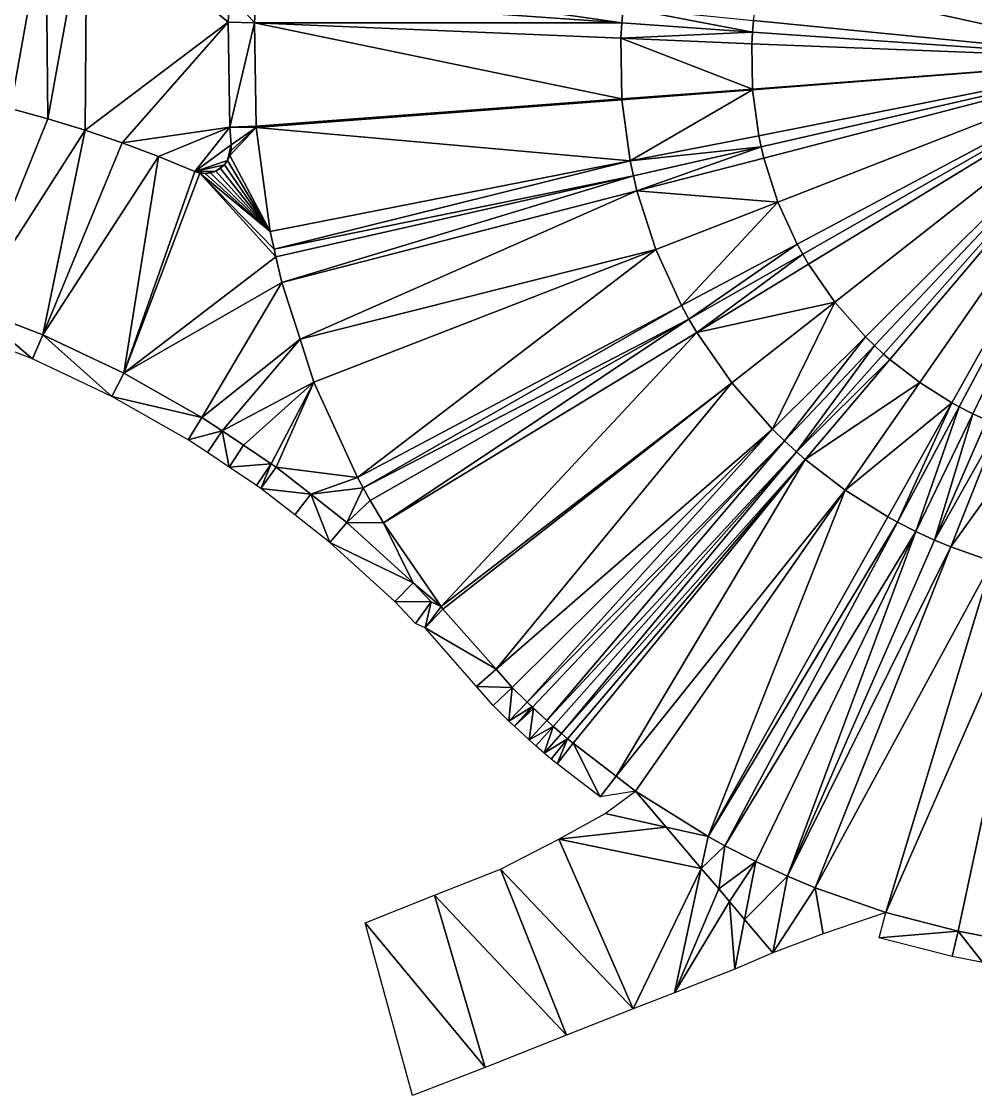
# Model space of a CAD drawing. Header units: millimetres. Extents: x 236046 to 236475, y 140480 to 140633.
# Drawn here: x 236339.09 to 236357.3, y 140512.56 to 140533.06 of the extents above; entities that cross this region are included whole.
import ezdxf

# ---------------------------------------------------------------- set-up
doc = ezdxf.new("R2010")
doc.units = ezdxf.units.MM
doc.layers.add('pas de calque', color=7, linetype='Continuous')

msp = doc.modelspace()

# ---------------------------------------------------------------- linework, layer by layer
at = {"layer": 'pas de calque'}
for points in [[(236360.522, 140532.347, 79.63), (236357.125, 140539.011, 77.072), (236357.933, 140539.363, 77.123), (236360.522, 140532.347, 79.63)], [(236357.125, 140539.011, 77.072), (236360.522, 140532.347, 79.63), (236356.363, 140538.566, 77.034), (236357.125, 140539.011, 77.072)], [(236356.363, 140538.566, 77.034), (236360.522, 140532.347, 79.63), (236355.863, 140538.202, 77.016), (236356.363, 140538.566, 77.034)], [(236360.522, 140532.347, 79.63), (236355.395, 140537.799, 77.004), (236355.863, 140538.202, 77.016), (236360.522, 140532.347, 79.63)], [(236354.788, 140537.16, 76.998), (236355.395, 140537.799, 77.004), (236360.522, 140532.347, 79.63), (236354.788, 140537.16, 76.998)], [(236354.788, 140537.16, 76.998), (236360.522, 140532.347, 79.63), (236354.36, 140536.6, 77.003), (236354.788, 140537.16, 76.998)], [(236353.985, 140536.003, 77.017), (236354.36, 140536.6, 77.003), (236360.522, 140532.347, 79.63), (236353.985, 140536.003, 77.017)], [(236353.985, 140536.003, 77.017), (236360.522, 140532.347, 79.63), (236353.599, 140535.21, 77.046), (236353.985, 140536.003, 77.017)], [(236340.335, 140535.317, 76.674), (236339.596, 140531.207, 76.789), (236339.554, 140535.184, 76.644), (236340.335, 140535.317, 76.674)], [(236340.307, 140530.987, 76.83), (236339.596, 140531.207, 76.789), (236340.335, 140535.317, 76.674), (236340.307, 140530.987, 76.83)], [(236340.307, 140530.987, 76.83), (236340.335, 140535.317, 76.674), (236343.037, 140533.048, 76.883), (236340.307, 140530.987, 76.83)], [(236343.037, 140533.048, 76.883), (236340.335, 140535.317, 76.674), (236343.066, 140533.572, 76.864), (236343.037, 140533.048, 76.883)], [(236360.522, 140532.347, 79.63), (236353.517, 140535.005, 77.055), (236353.599, 140535.21, 77.046), (236360.522, 140532.347, 79.63)], [(236338.879, 140531.405, 76.748), (236338.769, 140535.087, 76.612), (236339.554, 140535.184, 76.644), (236338.879, 140531.405, 76.748)], [(236339.596, 140531.207, 76.789), (236338.879, 140531.405, 76.748), (236339.554, 140535.184, 76.644), (236339.596, 140531.207, 76.789)], [(236353.517, 140535.005, 77.055), (236360.522, 140532.347, 79.63), (236353.441, 140534.798, 77.065), (236353.517, 140535.005, 77.055)], [(236353.441, 140534.798, 77.065), (236360.522, 140532.347, 79.63), (236353.2, 140533.95, 77.114), (236353.441, 140534.798, 77.065)], [(236350.547, 140533.038, 77.039), (236343.565, 140533.537, 76.864), (236343.608, 140534.035, 76.846), (236350.547, 140533.038, 77.039)], [(236350.547, 140533.038, 77.039), (236343.608, 140534.035, 76.846), (236350.573, 140533.331, 77.021), (236350.547, 140533.038, 77.039)], [(236360.522, 140532.347, 79.63), (236353.06, 140533.08, 77.176), (236353.2, 140533.95, 77.114), (236360.522, 140532.347, 79.63)], [(236343.066, 140533.572, 76.864), (236343.537, 140533.038, 76.882), (236343.037, 140533.048, 76.883), (236343.066, 140533.572, 76.864)], [(236343.066, 140533.572, 76.864), (236343.565, 140533.537, 76.864), (236343.537, 140533.038, 76.882), (236343.066, 140533.572, 76.864)], [(236350.547, 140533.038, 77.039), (236343.537, 140533.038, 76.882), (236343.565, 140533.537, 76.864), (236350.547, 140533.038, 77.039)], [(236350.547, 140533.038, 77.039), (236350.573, 140533.331, 77.021), (236353.041, 140532.86, 77.194), (236350.547, 140533.038, 77.039)], [(236353.06, 140533.08, 77.176), (236353.041, 140532.86, 77.194), (236350.573, 140533.331, 77.021), (236353.06, 140533.08, 77.176)], [(236341.011, 140530.746, 76.872), (236340.307, 140530.987, 76.83), (236343.037, 140533.048, 76.883), (236341.011, 140530.746, 76.872)], [(236341.011, 140530.746, 76.872), (236343.037, 140533.048, 76.883), (236343.064, 140531.044, 76.964), (236341.011, 140530.746, 76.872)], [(236343.064, 140531.044, 76.964), (236343.037, 140533.048, 76.883), (236343.537, 140533.038, 76.882), (236343.064, 140531.044, 76.964)], [(236343.569, 140531.066, 76.964), (236343.064, 140531.044, 76.964), (236343.537, 140533.038, 76.882), (236343.569, 140531.066, 76.964)], [(236343.537, 140533.038, 76.882), (236350.547, 140533.038, 77.039), (236350.531, 140532.744, 77.057), (236343.537, 140533.038, 76.882)], [(236350.531, 140532.744, 77.057), (236350.549, 140531.585, 77.139), (236343.537, 140533.038, 76.882), (236350.531, 140532.744, 77.057)], [(236350.549, 140531.585, 77.139), (236343.569, 140531.066, 76.964), (236343.537, 140533.038, 76.882), (236350.549, 140531.585, 77.139)], [(236353.041, 140532.86, 77.194), (236350.531, 140532.744, 77.057), (236350.547, 140533.038, 77.039), (236353.041, 140532.86, 77.194)], [(236360.522, 140532.347, 79.63), (236353.041, 140532.86, 77.194), (236353.06, 140533.08, 77.176), (236360.522, 140532.347, 79.63)], [(236350.531, 140532.744, 77.057), (236353.041, 140532.86, 77.194), (236353.028, 140532.64, 77.212), (236350.531, 140532.744, 77.057)], [(236350.531, 140532.744, 77.057), (236353.028, 140532.64, 77.212), (236353.043, 140531.77, 77.294), (236350.531, 140532.744, 77.057)], [(236350.531, 140532.744, 77.057), (236353.043, 140531.77, 77.294), (236350.549, 140531.585, 77.139), (236350.531, 140532.744, 77.057)], [(236353.028, 140532.64, 77.212), (236353.041, 140532.86, 77.194), (236360.522, 140532.347, 79.63), (236353.028, 140532.64, 77.212)], [(236353.043, 140531.77, 77.294), (236353.028, 140532.64, 77.212), (236360.522, 140532.347, 79.63), (236353.043, 140531.77, 77.294)], [(236353.043, 140531.758, 77.295), (236360.522, 140532.347, 79.63), (236353.162, 140530.884, 77.387), (236353.043, 140531.758, 77.295)], [(236353.043, 140531.77, 77.294), (236360.522, 140532.347, 79.63), (236353.043, 140531.758, 77.295), (236353.043, 140531.77, 77.294)], [(236360.522, 140532.347, 79.63), (236353.207, 140530.669, 77.41), (236353.162, 140530.884, 77.387), (236360.522, 140532.347, 79.63)], [(236353.259, 140530.454, 77.433), (236353.207, 140530.669, 77.41), (236360.522, 140532.347, 79.63), (236353.259, 140530.454, 77.433)], [(236353.529, 140529.615, 77.525), (236353.259, 140530.454, 77.433), (236360.522, 140532.347, 79.63), (236353.529, 140529.615, 77.525)], [(236360.522, 140532.347, 79.63), (236353.896, 140528.813, 77.617), (236353.529, 140529.615, 77.525), (236360.522, 140532.347, 79.63)], [(236353.896, 140528.813, 77.617), (236360.522, 140532.347, 79.63), (236354.002, 140528.62, 77.64), (236353.896, 140528.813, 77.617)], [(236354.002, 140528.62, 77.64), (236360.522, 140532.347, 79.63), (236354.114, 140528.429, 77.663), (236354.002, 140528.62, 77.64)], [(236360.522, 140532.347, 79.63), (236354.615, 140527.704, 77.755), (236354.114, 140528.429, 77.663), (236360.522, 140532.347, 79.63)], [(236354.615, 140527.704, 77.755), (236360.522, 140532.347, 79.63), (236355.199, 140527.043, 77.847), (236354.615, 140527.704, 77.755)], [(236355.369, 140526.877, 77.871), (236355.199, 140527.043, 77.847), (236360.522, 140532.347, 79.63), (236355.369, 140526.877, 77.871)], [(236355.544, 140526.717, 77.896), (236355.369, 140526.877, 77.871), (236360.522, 140532.347, 79.63), (236355.544, 140526.717, 77.896)], [(236355.544, 140526.717, 77.896), (236360.522, 140532.347, 79.63), (236355.665, 140526.611, 77.913), (236355.544, 140526.717, 77.896)], [(236360.522, 140532.347, 79.63), (236356.237, 140526.171, 77.96), (236355.665, 140526.611, 77.913), (236360.522, 140532.347, 79.63)], [(236356.237, 140526.171, 77.96), (236360.522, 140532.347, 79.63), (236356.848, 140525.788, 77.954), (236356.237, 140526.171, 77.96)], [(236356.989, 140525.711, 77.944), (236356.848, 140525.788, 77.954), (236360.522, 140532.347, 79.63), (236356.989, 140525.711, 77.944)], [(236356.989, 140525.711, 77.944), (236360.522, 140532.347, 79.63), (236357.25, 140525.578, 77.927), (236356.989, 140525.711, 77.944)], [(236360.522, 140532.347, 79.63), (236357.516, 140525.456, 77.91), (236357.25, 140525.578, 77.927), (236360.522, 140532.347, 79.63)], [(236353.043, 140531.77, 77.294), (236350.551, 140531.569, 77.14), (236350.549, 140531.585, 77.139), (236353.043, 140531.77, 77.294)], [(236350.551, 140531.569, 77.14), (236353.043, 140531.77, 77.294), (236353.043, 140531.758, 77.295), (236350.551, 140531.569, 77.14)], [(236350.708, 140530.404, 77.232), (236350.551, 140531.569, 77.14), (236353.043, 140531.758, 77.295), (236350.708, 140530.404, 77.232)], [(236350.708, 140530.404, 77.232), (236353.043, 140531.758, 77.295), (236353.162, 140530.884, 77.387), (236350.708, 140530.404, 77.232)], [(236343.571, 140531.039, 76.965), (236343.569, 140531.066, 76.964), (236350.549, 140531.585, 77.139), (236343.571, 140531.039, 76.965)], [(236350.549, 140531.585, 77.139), (236350.551, 140531.569, 77.14), (236343.571, 140531.039, 76.965), (236350.549, 140531.585, 77.139)], [(236350.551, 140531.569, 77.14), (236350.708, 140530.404, 77.232), (236343.571, 140531.039, 76.965), (236350.551, 140531.569, 77.14)], [(236339.596, 140531.207, 76.789), (236338.139, 140527.604, 76.829), (236338.879, 140531.405, 76.748), (236339.596, 140531.207, 76.789)], [(236339.596, 140531.207, 76.789), (236340.307, 140530.987, 76.83), (236338.139, 140527.604, 76.829), (236339.596, 140531.207, 76.789)], [(236338.139, 140527.604, 76.829), (236340.307, 140530.987, 76.83), (236339.499, 140527.082, 76.912), (236338.139, 140527.604, 76.829)], [(236339.499, 140527.082, 76.912), (236340.307, 140530.987, 76.83), (236341.011, 140530.746, 76.872), (236339.499, 140527.082, 76.912)], [(236343.064, 140531.044, 76.964), (236341.708, 140530.484, 76.914), (236341.011, 140530.746, 76.872), (236343.064, 140531.044, 76.964)], [(236341.708, 140530.484, 76.914), (236343.064, 140531.044, 76.964), (236342.396, 140530.201, 76.957), (236341.708, 140530.484, 76.914)], [(236343.091, 140530.707, 76.974), (236342.396, 140530.201, 76.957), (236343.064, 140531.044, 76.964), (236343.091, 140530.707, 76.974)], [(236343.569, 140531.066, 76.964), (236343.571, 140531.039, 76.965), (236343.064, 140531.044, 76.964), (236343.569, 140531.066, 76.964)], [(236343.064, 140531.044, 76.964), (236343.571, 140531.039, 76.965), (236343.091, 140530.707, 76.974), (236343.064, 140531.044, 76.964)], [(236343.571, 140531.039, 76.965), (236343.839, 140529.058, 77.057), (236343.067, 140530.503, 76.979), (236343.571, 140531.039, 76.965)], [(236343.571, 140531.039, 76.965), (236343.067, 140530.503, 76.979), (236343.09, 140530.604, 76.977), (236343.571, 140531.039, 76.965)], [(236343.09, 140530.604, 76.977), (236343.091, 140530.707, 76.974), (236343.571, 140531.039, 76.965), (236343.09, 140530.604, 76.977)], [(236343.839, 140529.058, 77.057), (236343.571, 140531.039, 76.965), (236350.708, 140530.404, 77.232), (236343.839, 140529.058, 77.057)], [(236353.207, 140530.669, 77.41), (236350.708, 140530.404, 77.232), (236353.162, 140530.884, 77.387), (236353.207, 140530.669, 77.41)], [(236339.499, 140527.082, 76.912), (236341.011, 140530.746, 76.872), (236341.708, 140530.484, 76.914), (236339.499, 140527.082, 76.912)], [(236343.025, 140530.409, 76.98), (236342.396, 140530.201, 76.957), (236343.091, 140530.707, 76.974), (236343.025, 140530.409, 76.98)], [(236343.025, 140530.409, 76.98), (236343.091, 140530.707, 76.974), (236343.067, 140530.503, 76.979), (236343.025, 140530.409, 76.98)], [(236343.091, 140530.707, 76.974), (236343.09, 140530.604, 76.977), (236343.067, 140530.503, 76.979), (236343.091, 140530.707, 76.974)], [(236341.045, 140526.351, 77.009), (236339.499, 140527.082, 76.912), (236341.708, 140530.484, 76.914), (236341.045, 140526.351, 77.009)], [(236341.045, 140526.351, 77.009), (236341.708, 140530.484, 76.914), (236342.396, 140530.201, 76.957), (236341.045, 140526.351, 77.009)], [(236343.025, 140530.409, 76.98), (236343.067, 140530.503, 76.979), (236343.839, 140529.058, 77.057), (236343.025, 140530.409, 76.98)], [(236350.769, 140530.116, 77.255), (236350.708, 140530.404, 77.232), (236353.207, 140530.669, 77.41), (236350.769, 140530.116, 77.255)], [(236350.769, 140530.116, 77.255), (236353.207, 140530.669, 77.41), (236350.838, 140529.83, 77.278), (236350.769, 140530.116, 77.255)], [(236350.838, 140529.83, 77.278), (236353.207, 140530.669, 77.41), (236353.259, 140530.454, 77.433), (236350.838, 140529.83, 77.278)], [(236342.396, 140530.201, 76.957), (236343.025, 140530.409, 76.98), (236342.964, 140530.326, 76.979), (236342.396, 140530.201, 76.957)], [(236342.798, 140530.205, 76.975), (236342.396, 140530.201, 76.957), (236342.964, 140530.326, 76.979), (236342.798, 140530.205, 76.975)], [(236342.798, 140530.205, 76.975), (236342.964, 140530.326, 76.979), (236342.887, 140530.257, 76.978), (236342.798, 140530.205, 76.975)], [(236343.839, 140529.058, 77.057), (236342.887, 140530.257, 76.978), (236342.964, 140530.326, 76.979), (236343.839, 140529.058, 77.057)], [(236343.025, 140530.409, 76.98), (236343.839, 140529.058, 77.057), (236342.964, 140530.326, 76.979), (236343.025, 140530.409, 76.98)], [(236343.91, 140528.719, 77.073), (236343.839, 140529.058, 77.057), (236350.708, 140530.404, 77.232), (236343.91, 140528.719, 77.073)], [(236350.769, 140530.116, 77.255), (236343.91, 140528.719, 77.073), (236350.708, 140530.404, 77.232), (236350.769, 140530.116, 77.255)], [(236350.838, 140529.83, 77.278), (236353.259, 140530.454, 77.433), (236353.529, 140529.615, 77.525), (236350.838, 140529.83, 77.278)], [(236341.045, 140526.351, 77.009), (236342.396, 140530.201, 76.957), (236342.495, 140530.171, 76.962), (236341.045, 140526.351, 77.009)], [(236343.942, 140528.569, 77.08), (236341.045, 140526.351, 77.009), (236342.495, 140530.171, 76.962), (236343.942, 140528.569, 77.08)], [(236342.798, 140530.205, 76.975), (236342.598, 140530.161, 76.967), (236342.396, 140530.201, 76.957), (236342.798, 140530.205, 76.975)], [(236342.598, 140530.161, 76.967), (236342.495, 140530.171, 76.962), (236342.396, 140530.201, 76.957), (236342.598, 140530.161, 76.967)], [(236342.495, 140530.171, 76.962), (236343.839, 140529.058, 77.057), (236343.91, 140528.719, 77.073), (236342.495, 140530.171, 76.962)], [(236342.495, 140530.171, 76.962), (236342.598, 140530.161, 76.967), (236343.839, 140529.058, 77.057), (236342.495, 140530.171, 76.962)], [(236342.495, 140530.171, 76.962), (236343.91, 140528.719, 77.073), (236343.942, 140528.569, 77.08), (236342.495, 140530.171, 76.962)], [(236342.598, 140530.161, 76.967), (236342.798, 140530.205, 76.975), (236342.7, 140530.172, 76.972), (236342.598, 140530.161, 76.967)], [(236343.839, 140529.058, 77.057), (236342.598, 140530.161, 76.967), (236342.7, 140530.172, 76.972), (236343.839, 140529.058, 77.057)], [(236342.7, 140530.172, 76.972), (236342.798, 140530.205, 76.975), (236343.839, 140529.058, 77.057), (236342.7, 140530.172, 76.972)], [(236343.839, 140529.058, 77.057), (236342.798, 140530.205, 76.975), (236342.887, 140530.257, 76.978), (236343.839, 140529.058, 77.057)], [(236343.91, 140528.719, 77.073), (236350.769, 140530.116, 77.255), (236343.942, 140528.569, 77.08), (236343.91, 140528.719, 77.073)], [(236350.769, 140530.116, 77.255), (236344.06, 140528.083, 77.103), (236343.942, 140528.569, 77.08), (236350.769, 140530.116, 77.255)], [(236344.06, 140528.083, 77.103), (236350.769, 140530.116, 77.255), (236350.838, 140529.83, 77.278), (236344.06, 140528.083, 77.103)], [(236344.06, 140528.083, 77.103), (236350.838, 140529.83, 77.278), (236344.408, 140527.001, 77.155), (236344.06, 140528.083, 77.103)], [(236350.838, 140529.83, 77.278), (236351.198, 140528.711, 77.37), (236344.408, 140527.001, 77.155), (236350.838, 140529.83, 77.278)], [(236353.529, 140529.615, 77.525), (236351.198, 140528.711, 77.37), (236350.838, 140529.83, 77.278), (236353.529, 140529.615, 77.525)], [(236351.687, 140527.642, 77.462), (236351.198, 140528.711, 77.37), (236353.529, 140529.615, 77.525), (236351.687, 140527.642, 77.462)], [(236353.896, 140528.813, 77.617), (236351.687, 140527.642, 77.462), (236353.529, 140529.615, 77.525), (236353.896, 140528.813, 77.617)], [(236351.198, 140528.711, 77.37), (236344.672, 140526.18, 77.195), (236344.408, 140527.001, 77.155), (236351.198, 140528.711, 77.37)], [(236351.198, 140528.711, 77.37), (236345.503, 140524.362, 77.287), (236344.672, 140526.18, 77.195), (236351.198, 140528.711, 77.37)], [(236345.503, 140524.362, 77.287), (236351.198, 140528.711, 77.37), (236351.687, 140527.642, 77.462), (236345.503, 140524.362, 77.287)], [(236353.896, 140528.813, 77.617), (236351.829, 140527.384, 77.485), (236351.687, 140527.642, 77.462), (236353.896, 140528.813, 77.617)], [(236354.002, 140528.62, 77.64), (236351.829, 140527.384, 77.485), (236353.896, 140528.813, 77.617), (236354.002, 140528.62, 77.64)], [(236344.06, 140528.083, 77.103), (236341.045, 140526.351, 77.009), (236343.942, 140528.569, 77.08), (236344.06, 140528.083, 77.103)], [(236354.002, 140528.62, 77.64), (236351.978, 140527.13, 77.508), (236351.829, 140527.384, 77.485), (236354.002, 140528.62, 77.64)], [(236351.978, 140527.13, 77.508), (236354.002, 140528.62, 77.64), (236354.114, 140528.429, 77.663), (236351.978, 140527.13, 77.508)], [(236351.978, 140527.13, 77.508), (236354.114, 140528.429, 77.663), (236354.615, 140527.704, 77.755), (236351.978, 140527.13, 77.508)], [(236341.045, 140526.351, 77.009), (236344.06, 140528.083, 77.103), (236342.533, 140525.508, 77.107), (236341.045, 140526.351, 77.009)], [(236342.533, 140525.508, 77.107), (236344.06, 140528.083, 77.103), (236344.408, 140527.001, 77.155), (236342.533, 140525.508, 77.107)], [(236338.139, 140527.604, 76.829), (236339.302, 140526.622, 76.912), (236337.96, 140527.137, 76.829), (236338.139, 140527.604, 76.829)], [(236338.139, 140527.604, 76.829), (236339.499, 140527.082, 76.912), (236339.302, 140526.622, 76.912), (236338.139, 140527.604, 76.829)], [(236345.503, 140524.362, 77.287), (236351.687, 140527.642, 77.462), (236345.612, 140524.162, 77.297), (236345.503, 140524.362, 77.287)], [(236345.612, 140524.162, 77.297), (236351.687, 140527.642, 77.462), (236351.829, 140527.384, 77.485), (236345.612, 140524.162, 77.297)], [(236352.647, 140526.164, 77.6), (236351.978, 140527.13, 77.508), (236354.615, 140527.704, 77.755), (236352.647, 140526.164, 77.6)], [(236352.647, 140526.164, 77.6), (236354.615, 140527.704, 77.755), (236353.424, 140525.282, 77.692), (236352.647, 140526.164, 77.6)], [(236354.615, 140527.704, 77.755), (236355.199, 140527.043, 77.847), (236353.424, 140525.282, 77.692), (236354.615, 140527.704, 77.755)], [(236345.612, 140524.162, 77.297), (236351.829, 140527.384, 77.485), (236345.743, 140523.924, 77.31), (236345.612, 140524.162, 77.297)], [(236351.829, 140527.384, 77.485), (236345.997, 140523.493, 77.333), (236345.743, 140523.924, 77.31), (236351.829, 140527.384, 77.485)], [(236345.997, 140523.493, 77.333), (236351.829, 140527.384, 77.485), (236351.978, 140527.13, 77.508), (236345.997, 140523.493, 77.333)], [(236339.302, 140526.622, 76.912), (236339.499, 140527.082, 76.912), (236340.815, 140525.907, 77.009), (236339.302, 140526.622, 76.912)], [(236340.815, 140525.907, 77.009), (236339.499, 140527.082, 76.912), (236341.045, 140526.351, 77.009), (236340.815, 140525.907, 77.009)], [(236342.919, 140525.25, 77.133), (236342.533, 140525.508, 77.107), (236344.408, 140527.001, 77.155), (236342.919, 140525.25, 77.133)], [(236344.408, 140527.001, 77.155), (236344.672, 140526.18, 77.195), (236342.919, 140525.25, 77.133), (236344.408, 140527.001, 77.155)], [(236351.978, 140527.13, 77.508), (236347.102, 140521.896, 77.422), (236345.997, 140523.493, 77.333), (236351.978, 140527.13, 77.508)], [(236351.978, 140527.13, 77.508), (236352.647, 140526.164, 77.6), (236347.102, 140521.896, 77.422), (236351.978, 140527.13, 77.508)], [(236355.199, 140527.043, 77.847), (236353.651, 140525.061, 77.716), (236353.424, 140525.282, 77.692), (236355.199, 140527.043, 77.847)], [(236355.369, 140526.877, 77.871), (236353.651, 140525.061, 77.716), (236355.199, 140527.043, 77.847), (236355.369, 140526.877, 77.871)], [(236353.651, 140525.061, 77.716), (236355.369, 140526.877, 77.871), (236353.885, 140524.847, 77.741), (236353.651, 140525.061, 77.716)], [(236355.369, 140526.877, 77.871), (236355.544, 140526.717, 77.896), (236353.885, 140524.847, 77.741), (236355.369, 140526.877, 77.871)], [(236353.885, 140524.847, 77.741), (236355.544, 140526.717, 77.896), (236355.665, 140526.611, 77.913), (236353.885, 140524.847, 77.741)], [(236355.665, 140526.611, 77.913), (236354.047, 140524.706, 77.758), (236353.885, 140524.847, 77.741), (236355.665, 140526.611, 77.913)], [(236354.047, 140524.706, 77.758), (236355.665, 140526.611, 77.913), (236356.237, 140526.171, 77.96), (236354.047, 140524.706, 77.758)], [(236340.815, 140525.907, 77.009), (236341.045, 140526.351, 77.009), (236342.533, 140525.508, 77.107), (236340.815, 140525.907, 77.009)], [(236344.672, 140526.18, 77.195), (236343.33, 140524.975, 77.161), (236342.919, 140525.25, 77.133), (236344.672, 140526.18, 77.195)], [(236343.855, 140524.623, 77.196), (236343.33, 140524.975, 77.161), (236344.672, 140526.18, 77.195), (236343.855, 140524.623, 77.196)], [(236343.855, 140524.623, 77.196), (236344.672, 140526.18, 77.195), (236343.954, 140524.557, 77.203), (236343.855, 140524.623, 77.196)], [(236345.503, 140524.362, 77.287), (236343.954, 140524.557, 77.203), (236344.672, 140526.18, 77.195), (236345.503, 140524.362, 77.287)], [(236354.047, 140524.706, 77.758), (236356.237, 140526.171, 77.96), (236354.809, 140524.119, 77.805), (236354.047, 140524.706, 77.758)], [(236354.809, 140524.119, 77.805), (236356.237, 140526.171, 77.96), (236356.848, 140525.788, 77.954), (236354.809, 140524.119, 77.805)], [(236352.647, 140526.164, 77.6), (236347.134, 140521.849, 77.425), (236347.102, 140521.896, 77.422), (236352.647, 140526.164, 77.6)], [(236352.647, 140526.164, 77.6), (236348.148, 140520.7, 77.495), (236347.134, 140521.849, 77.425), (236352.647, 140526.164, 77.6)], [(236352.647, 140526.164, 77.6), (236353.424, 140525.282, 77.692), (236348.148, 140520.7, 77.495), (236352.647, 140526.164, 77.6)], [(236340.815, 140525.907, 77.009), (236342.533, 140525.508, 77.107), (236342.271, 140525.082, 77.107), (236340.815, 140525.907, 77.009)], [(236356.848, 140525.788, 77.954), (236355.624, 140523.609, 77.799), (236354.809, 140524.119, 77.805), (236356.848, 140525.788, 77.954)], [(236355.811, 140523.506, 77.789), (236355.624, 140523.609, 77.799), (236356.848, 140525.788, 77.954), (236355.811, 140523.506, 77.789)], [(236356.848, 140525.788, 77.954), (236356.989, 140525.711, 77.944), (236355.811, 140523.506, 77.789), (236356.848, 140525.788, 77.954)], [(236355.811, 140523.506, 77.789), (236356.989, 140525.711, 77.944), (236356.16, 140523.328, 77.772), (236355.811, 140523.506, 77.789)], [(236356.16, 140523.328, 77.772), (236356.989, 140525.711, 77.944), (236357.25, 140525.578, 77.927), (236356.16, 140523.328, 77.772)], [(236356.515, 140523.165, 77.755), (236356.16, 140523.328, 77.772), (236357.25, 140525.578, 77.927), (236356.515, 140523.165, 77.755)], [(236357.25, 140525.578, 77.927), (236357.516, 140525.456, 77.91), (236356.515, 140523.165, 77.755), (236357.25, 140525.578, 77.927)], [(236342.919, 140525.25, 77.133), (236342.271, 140525.082, 77.107), (236342.533, 140525.508, 77.107), (236342.919, 140525.25, 77.133)], [(236357.516, 140525.456, 77.91), (236357.75, 140525.358, 77.895), (236356.515, 140523.165, 77.755), (236357.516, 140525.456, 77.91)], [(236356.515, 140523.165, 77.755), (236357.75, 140525.358, 77.895), (236356.827, 140523.035, 77.74), (236356.515, 140523.165, 77.755)], [(236357.75, 140525.358, 77.895), (236358.343, 140525.15, 77.882), (236356.827, 140523.035, 77.74), (236357.75, 140525.358, 77.895)], [(236342.271, 140525.082, 77.107), (236342.919, 140525.25, 77.133), (236342.641, 140524.834, 77.133), (236342.271, 140525.082, 77.107)], [(236343.052, 140524.559, 77.161), (236342.641, 140524.834, 77.133), (236342.919, 140525.25, 77.133), (236343.052, 140524.559, 77.161)], [(236343.33, 140524.975, 77.161), (236343.052, 140524.559, 77.161), (236342.919, 140525.25, 77.133), (236343.33, 140524.975, 77.161)], [(236348.456, 140520.35, 77.517), (236348.148, 140520.7, 77.495), (236353.424, 140525.282, 77.692), (236348.456, 140520.35, 77.517)], [(236353.424, 140525.282, 77.692), (236348.744, 140520.07, 77.51), (236348.456, 140520.35, 77.517), (236353.424, 140525.282, 77.692)], [(236353.424, 140525.282, 77.692), (236353.651, 140525.061, 77.716), (236348.744, 140520.07, 77.51), (236353.424, 140525.282, 77.692)], [(236356.827, 140523.035, 77.74), (236358.343, 140525.15, 77.882), (236357.618, 140522.758, 77.727), (236356.827, 140523.035, 77.74)], [(236343.33, 140524.975, 77.161), (236343.855, 140524.623, 77.196), (236343.052, 140524.559, 77.161), (236343.33, 140524.975, 77.161)], [(236353.651, 140525.061, 77.716), (236348.842, 140519.974, 77.517), (236348.744, 140520.07, 77.51), (236353.651, 140525.061, 77.716)], [(236348.842, 140519.974, 77.517), (236353.651, 140525.061, 77.716), (236349.117, 140519.722, 77.559), (236348.842, 140519.974, 77.517)], [(236349.117, 140519.722, 77.559), (236353.651, 140525.061, 77.716), (236353.885, 140524.847, 77.741), (236349.117, 140519.722, 77.559)], [(236349.117, 140519.722, 77.559), (236353.885, 140524.847, 77.741), (236349.239, 140519.61, 77.566), (236349.117, 140519.722, 77.559)], [(236353.885, 140524.847, 77.741), (236349.395, 140519.475, 77.576), (236349.239, 140519.61, 77.566), (236353.885, 140524.847, 77.741)], [(236349.395, 140519.475, 77.576), (236353.885, 140524.847, 77.741), (236354.047, 140524.706, 77.758), (236349.395, 140519.475, 77.576)], [(236343.577, 140524.208, 77.196), (236343.052, 140524.559, 77.161), (236343.855, 140524.623, 77.196), (236343.577, 140524.208, 77.196)], [(236343.577, 140524.208, 77.196), (236343.855, 140524.623, 77.196), (236343.661, 140524.152, 77.203), (236343.577, 140524.208, 77.196)], [(236343.661, 140524.152, 77.203), (236343.855, 140524.623, 77.196), (236343.954, 140524.557, 77.203), (236343.661, 140524.152, 77.203)], [(236343.661, 140524.152, 77.203), (236343.954, 140524.557, 77.203), (236344.616, 140524.039, 77.249), (236343.661, 140524.152, 77.203)], [(236345.503, 140524.362, 77.287), (236344.616, 140524.039, 77.249), (236343.954, 140524.557, 77.203), (236345.503, 140524.362, 77.287)], [(236354.047, 140524.706, 77.758), (236349.514, 140519.371, 77.583), (236349.395, 140519.475, 77.576), (236354.047, 140524.706, 77.758)], [(236349.619, 140519.291, 77.587), (236349.514, 140519.371, 77.583), (236354.047, 140524.706, 77.758), (236349.619, 140519.291, 77.587)], [(236349.619, 140519.291, 77.587), (236354.047, 140524.706, 77.758), (236350.438, 140518.66, 77.617), (236349.619, 140519.291, 77.587)], [(236354.809, 140524.119, 77.805), (236350.438, 140518.66, 77.617), (236354.047, 140524.706, 77.758), (236354.809, 140524.119, 77.805)], [(236344.616, 140524.039, 77.249), (236345.503, 140524.362, 77.287), (236345.612, 140524.162, 77.297), (236344.616, 140524.039, 77.249)], [(236344.616, 140524.039, 77.249), (236344.307, 140523.645, 77.249), (236343.661, 140524.152, 77.203), (236344.616, 140524.039, 77.249)], [(236344.616, 140524.039, 77.249), (236345.612, 140524.162, 77.297), (236345.301, 140523.502, 77.296), (236344.616, 140524.039, 77.249)], [(236345.612, 140524.162, 77.297), (236345.743, 140523.924, 77.31), (236345.301, 140523.502, 77.296), (236345.612, 140524.162, 77.297)], [(236350.438, 140518.66, 77.617), (236354.809, 140524.119, 77.805), (236350.81, 140518.374, 77.63), (236350.438, 140518.66, 77.617)], [(236354.809, 140524.119, 77.805), (236352.196, 140517.505, 77.624), (236350.81, 140518.374, 77.63), (236354.809, 140524.119, 77.805)], [(236355.624, 140523.609, 77.799), (236352.196, 140517.505, 77.624), (236354.809, 140524.119, 77.805), (236355.624, 140523.609, 77.799)], [(236344.307, 140523.645, 77.249), (236344.616, 140524.039, 77.249), (236344.978, 140523.12, 77.296), (236344.307, 140523.645, 77.249)], [(236344.616, 140524.039, 77.249), (236345.301, 140523.502, 77.296), (236344.978, 140523.12, 77.296), (236344.616, 140524.039, 77.249)], [(236345.997, 140523.493, 77.333), (236345.301, 140523.502, 77.296), (236345.743, 140523.924, 77.31), (236345.997, 140523.493, 77.333)], [(236352.196, 140517.505, 77.624), (236355.624, 140523.609, 77.799), (236355.811, 140523.506, 77.789), (236352.196, 140517.505, 77.624)], [(236352.196, 140517.505, 77.624), (236355.811, 140523.506, 77.789), (236352.515, 140517.331, 77.614), (236352.196, 140517.505, 77.624)], [(236352.515, 140517.331, 77.614), (236355.811, 140523.506, 77.789), (236356.16, 140523.328, 77.772), (236352.515, 140517.331, 77.614)], [(236345.301, 140523.502, 77.296), (236346.566, 140522.351, 77.385), (236344.978, 140523.12, 77.296), (236345.301, 140523.502, 77.296)], [(236346.566, 140522.351, 77.385), (236345.301, 140523.502, 77.296), (236345.997, 140523.493, 77.333), (236346.566, 140522.351, 77.385)], [(236347.102, 140521.896, 77.422), (236346.566, 140522.351, 77.385), (236345.997, 140523.493, 77.333), (236347.102, 140521.896, 77.422)], [(236356.16, 140523.328, 77.772), (236353.107, 140517.029, 77.597), (236352.515, 140517.331, 77.614), (236356.16, 140523.328, 77.772)], [(236353.71, 140516.751, 77.58), (236353.107, 140517.029, 77.597), (236356.16, 140523.328, 77.772), (236353.71, 140516.751, 77.58)], [(236353.71, 140516.751, 77.58), (236356.16, 140523.328, 77.772), (236356.515, 140523.165, 77.755), (236353.71, 140516.751, 77.58)], [(236346.215, 140521.994, 77.385), (236344.978, 140523.12, 77.296), (236346.566, 140522.351, 77.385), (236346.215, 140521.994, 77.385)], [(236353.71, 140516.751, 77.58), (236356.515, 140523.165, 77.755), (236356.827, 140523.035, 77.74), (236353.71, 140516.751, 77.58)], [(236354.241, 140516.53, 77.565), (236353.71, 140516.751, 77.58), (236356.827, 140523.035, 77.74), (236354.241, 140516.53, 77.565)], [(236357.618, 140522.758, 77.727), (236354.241, 140516.53, 77.565), (236356.827, 140523.035, 77.74), (236357.618, 140522.758, 77.727)], [(236357.618, 140522.758, 77.727), (236355.586, 140516.06, 77.552), (236354.241, 140516.53, 77.565), (236357.618, 140522.758, 77.727)], [(236357.618, 140522.758, 77.727), (236358.429, 140522.549, 77.755), (236355.586, 140516.06, 77.552), (236357.618, 140522.758, 77.727)], [(236356.965, 140515.704, 77.58), (236355.586, 140516.06, 77.552), (236358.429, 140522.549, 77.755), (236356.965, 140515.704, 77.58)], [(236356.965, 140515.704, 77.58), (236358.429, 140522.549, 77.755), (236357.529, 140515.593, 77.599), (236356.965, 140515.704, 77.58)], [(236346.91, 140521.987, 77.41), (236346.215, 140521.994, 77.385), (236346.566, 140522.351, 77.385), (236346.91, 140521.987, 77.41)], [(236346.91, 140521.987, 77.41), (236346.566, 140522.351, 77.385), (236347.102, 140521.896, 77.422), (236346.91, 140521.987, 77.41)], [(236346.215, 140521.994, 77.385), (236346.91, 140521.987, 77.41), (236346.611, 140521.576, 77.41), (236346.215, 140521.994, 77.385)], [(236346.794, 140521.489, 77.422), (236346.611, 140521.576, 77.41), (236346.91, 140521.987, 77.41), (236346.794, 140521.489, 77.422)], [(236347.102, 140521.896, 77.422), (236346.794, 140521.489, 77.422), (236346.91, 140521.987, 77.41), (236347.102, 140521.896, 77.422)], [(236347.102, 140521.896, 77.422), (236347.134, 140521.849, 77.425), (236346.794, 140521.489, 77.422), (236347.102, 140521.896, 77.422)], [(236347.134, 140521.849, 77.425), (236348.148, 140520.7, 77.495), (236346.794, 140521.489, 77.422), (236347.134, 140521.849, 77.425)], [(236348.148, 140520.7, 77.495), (236347.772, 140520.37, 77.495), (236346.794, 140521.489, 77.422), (236348.148, 140520.7, 77.495)], [(236348.456, 140520.35, 77.517), (236347.772, 140520.37, 77.495), (236348.148, 140520.7, 77.495), (236348.456, 140520.35, 77.517)], [(236348.456, 140520.35, 77.517), (236348.094, 140520.006, 77.517), (236347.772, 140520.37, 77.495), (236348.456, 140520.35, 77.517)], [(236348.395, 140519.712, 77.535), (236348.094, 140520.006, 77.517), (236348.456, 140520.35, 77.517), (236348.395, 140519.712, 77.535)], [(236348.395, 140519.712, 77.535), (236348.456, 140520.35, 77.517), (236348.744, 140520.07, 77.51), (236348.395, 140519.712, 77.535)], [(236348.828, 140519.981, 77.516), (236348.395, 140519.712, 77.535), (236348.744, 140520.07, 77.51), (236348.828, 140519.981, 77.516)], [(236348.842, 140519.974, 77.517), (236348.828, 140519.981, 77.516), (236348.744, 140520.07, 77.51), (236348.842, 140519.974, 77.517)], [(236348.395, 140519.712, 77.535), (236348.828, 140519.981, 77.516), (236348.498, 140519.611, 77.541), (236348.395, 140519.712, 77.535)], [(236348.839, 140519.971, 77.517), (236348.498, 140519.611, 77.541), (236348.828, 140519.981, 77.516), (236348.839, 140519.971, 77.517)], [(236348.498, 140519.611, 77.541), (236348.839, 140519.971, 77.517), (236348.863, 140519.948, 77.556), (236348.498, 140519.611, 77.541)], [(236348.498, 140519.611, 77.541), (236348.863, 140519.948, 77.556), (236348.779, 140519.354, 77.559), (236348.498, 140519.611, 77.541)], [(236349.117, 140519.722, 77.559), (236348.779, 140519.354, 77.559), (236348.863, 140519.948, 77.556), (236349.117, 140519.722, 77.559)], [(236348.842, 140519.974, 77.517), (236348.839, 140519.971, 77.517), (236348.828, 140519.981, 77.516), (236348.842, 140519.974, 77.517)], [(236348.839, 140519.971, 77.517), (236348.842, 140519.974, 77.517), (236348.842, 140519.974, 77.517), (236348.839, 140519.971, 77.517)], [(236348.839, 140519.971, 77.517), (236348.842, 140519.974, 77.517), (236348.863, 140519.948, 77.556), (236348.839, 140519.971, 77.517)], [(236348.863, 140519.948, 77.556), (236348.842, 140519.974, 77.517), (236349.117, 140519.722, 77.559), (236348.863, 140519.948, 77.556)], [(236349.117, 140519.722, 77.559), (236348.842, 140519.974, 77.517), (236348.842, 140519.974, 77.517), (236349.117, 140519.722, 77.559)], [(236348.779, 140519.354, 77.559), (236349.117, 140519.722, 77.559), (236349.239, 140519.61, 77.566), (236348.779, 140519.354, 77.559)], [(236349.239, 140519.61, 77.566), (236348.907, 140519.237, 77.566), (236348.779, 140519.354, 77.559), (236349.239, 140519.61, 77.566)], [(236349.068, 140519.097, 77.576), (236348.907, 140519.237, 77.566), (236349.239, 140519.61, 77.566), (236349.068, 140519.097, 77.576)], [(236349.239, 140519.61, 77.566), (236349.395, 140519.475, 77.576), (236349.068, 140519.097, 77.576), (236349.239, 140519.61, 77.566)], [(236349.068, 140519.097, 77.576), (236349.395, 140519.475, 77.576), (236349.514, 140519.371, 77.583), (236349.068, 140519.097, 77.576)], [(236349.068, 140519.097, 77.576), (236349.514, 140519.371, 77.583), (236349.198, 140518.984, 77.583), (236349.068, 140519.097, 77.576)], [(236349.314, 140518.895, 77.587), (236349.198, 140518.984, 77.583), (236349.514, 140519.371, 77.583), (236349.314, 140518.895, 77.587)], [(236349.314, 140518.895, 77.587), (236349.514, 140519.371, 77.583), (236349.619, 140519.291, 77.587), (236349.314, 140518.895, 77.587)], [(236350.133, 140518.264, 77.617), (236349.314, 140518.895, 77.587), (236349.619, 140519.291, 77.587), (236350.133, 140518.264, 77.617)], [(236350.438, 140518.66, 77.617), (236350.133, 140518.264, 77.617), (236349.619, 140519.291, 77.587), (236350.438, 140518.66, 77.617)], [(236350.81, 140518.374, 77.63), (236350.133, 140518.264, 77.617), (236350.438, 140518.66, 77.617), (236350.81, 140518.374, 77.63)], [(236350.23, 140517.95, 77.678), (236350.81, 140518.374, 77.63), (236351.394, 140517.687, 77.646), (236350.23, 140517.95, 77.678)], [(236351.394, 140517.687, 77.646), (236350.81, 140518.374, 77.63), (236352.196, 140517.505, 77.624), (236351.394, 140517.687, 77.646)], [(236349.346, 140517.456, 77.771), (236350.23, 140517.95, 77.678), (236351.394, 140517.687, 77.646), (236349.346, 140517.456, 77.771)], [(236349.346, 140517.456, 77.771), (236351.394, 140517.687, 77.646), (236352.065, 140516.897, 77.605), (236349.346, 140517.456, 77.771)], [(236351.394, 140517.687, 77.646), (236352.196, 140517.505, 77.624), (236352.065, 140516.897, 77.605), (236351.394, 140517.687, 77.646)], [(236349.346, 140517.456, 77.771), (236350.762, 140514.217, 77.609), (236348.233, 140516.884, 77.893), (236349.346, 140517.456, 77.771)], [(236352.065, 140516.897, 77.605), (236350.762, 140514.217, 77.609), (236349.346, 140517.456, 77.771), (236352.065, 140516.897, 77.605)], [(236352.065, 140516.897, 77.605), (236352.196, 140517.505, 77.624), (236352.515, 140517.331, 77.614), (236352.065, 140516.897, 77.605)], [(236352.065, 140516.897, 77.605), (236352.515, 140517.331, 77.614), (236352.397, 140516.506, 77.578), (236352.065, 140516.897, 77.605)], [(236352.515, 140517.331, 77.614), (236353.107, 140517.029, 77.597), (236352.397, 140516.506, 77.578), (236352.515, 140517.331, 77.614)], [(236352.397, 140516.506, 77.578), (236353.107, 140517.029, 77.597), (236352.601, 140516.266, 77.566), (236352.397, 140516.506, 77.578)], [(236352.891, 140515.925, 77.549), (236352.601, 140516.266, 77.566), (236353.107, 140517.029, 77.597), (236352.891, 140515.925, 77.549)], [(236353.71, 140516.751, 77.58), (236352.891, 140515.925, 77.549), (236353.107, 140517.029, 77.597), (236353.71, 140516.751, 77.58)], [(236349.493, 140513.714, 77.749), (236346.974, 140516.387, 78.02), (236348.233, 140516.884, 77.893), (236349.493, 140513.714, 77.749)], [(236348.233, 140516.884, 77.893), (236350.762, 140514.217, 77.609), (236349.493, 140513.714, 77.749), (236348.233, 140516.884, 77.893)], [(236350.762, 140514.217, 77.609), (236352.065, 140516.897, 77.605), (236351.554, 140514.522, 77.533), (236350.762, 140514.217, 77.609)], [(236352.397, 140516.506, 77.578), (236351.554, 140514.522, 77.533), (236352.065, 140516.897, 77.605), (236352.397, 140516.506, 77.578)], [(236353.71, 140516.751, 77.58), (236353.431, 140515.29, 77.487), (236352.891, 140515.925, 77.549), (236353.71, 140516.751, 77.58)], [(236353.431, 140515.29, 77.487), (236353.71, 140516.751, 77.58), (236354.241, 140516.53, 77.565), (236353.431, 140515.29, 77.487)], [(236347.94, 140513.102, 77.923), (236345.647, 140515.858, 78.154), (236346.974, 140516.387, 78.02), (236347.94, 140513.102, 77.923)], [(236346.974, 140516.387, 78.02), (236349.493, 140513.714, 77.749), (236347.94, 140513.102, 77.923), (236346.974, 140516.387, 78.02)], [(236351.554, 140514.522, 77.533), (236352.397, 140516.506, 77.578), (236352.601, 140516.266, 77.566), (236351.554, 140514.522, 77.533)], [(236354.389, 140515.648, 77.51), (236353.431, 140515.29, 77.487), (236354.241, 140516.53, 77.565), (236354.389, 140515.648, 77.51)], [(236354.389, 140515.648, 77.51), (236354.241, 140516.53, 77.565), (236355.586, 140516.06, 77.552), (236354.389, 140515.648, 77.51)], [(236352.706, 140514.975, 77.508), (236351.554, 140514.522, 77.533), (236352.601, 140516.266, 77.566), (236352.706, 140514.975, 77.508)], [(236352.891, 140515.925, 77.549), (236352.706, 140514.975, 77.508), (236352.601, 140516.266, 77.566), (236352.891, 140515.925, 77.549)], [(236352.891, 140515.925, 77.549), (236353.431, 140515.29, 77.487), (236352.706, 140514.975, 77.508), (236352.891, 140515.925, 77.549)], [(236355.461, 140515.575, 77.552), (236355.586, 140516.06, 77.552), (236356.965, 140515.704, 77.58), (236355.461, 140515.575, 77.552)], [(236347.94, 140513.102, 77.923), (236346.555, 140512.564, 78.091), (236345.647, 140515.858, 78.154), (236347.94, 140513.102, 77.923)], [(236355.461, 140515.575, 77.552), (236356.965, 140515.704, 77.58), (236356.854, 140515.216, 77.58), (236355.461, 140515.575, 77.552)], [(236356.854, 140515.216, 77.58), (236356.965, 140515.704, 77.58), (236357.439, 140515.101, 77.599), (236356.854, 140515.216, 77.58)], [(236356.965, 140515.704, 77.58), (236357.529, 140515.593, 77.599), (236357.439, 140515.101, 77.599), (236356.965, 140515.704, 77.58)]]:
    msp.add_3dface(points, dxfattribs=at)

doc.saveas('drawing.dxf')
